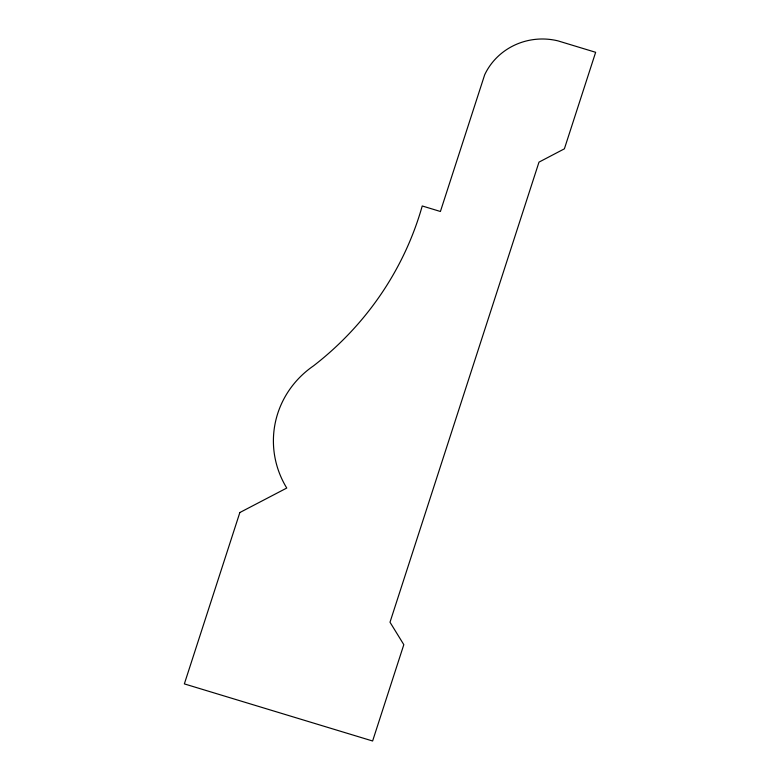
<?xml version="1.0" encoding="UTF-8"?>
<svg xmlns="http://www.w3.org/2000/svg" width="780" height="780" viewBox="0 0 780 780"><rect width="100%" height="100%" fill="white"/><g stroke="black" fill="none" stroke-linecap="round" stroke-linejoin="round"><path stroke-width="1.17" d="M239.85 512.528L184.353 683.894L372.616 741L403.816 644.66L390 622.225L538.99 162.133L564.389 148.824L595.647 52.299L557.973 40.872A63.531 61.133 2.9 0 0 484.682 74.773L440.407 211.487L422.233 205.969A322.998 310.791 2.9 0 1 313.511 365.859A96.223 92.586 2.9 0 0 286.757 488.046L239.85 512.528"/></g></svg>
